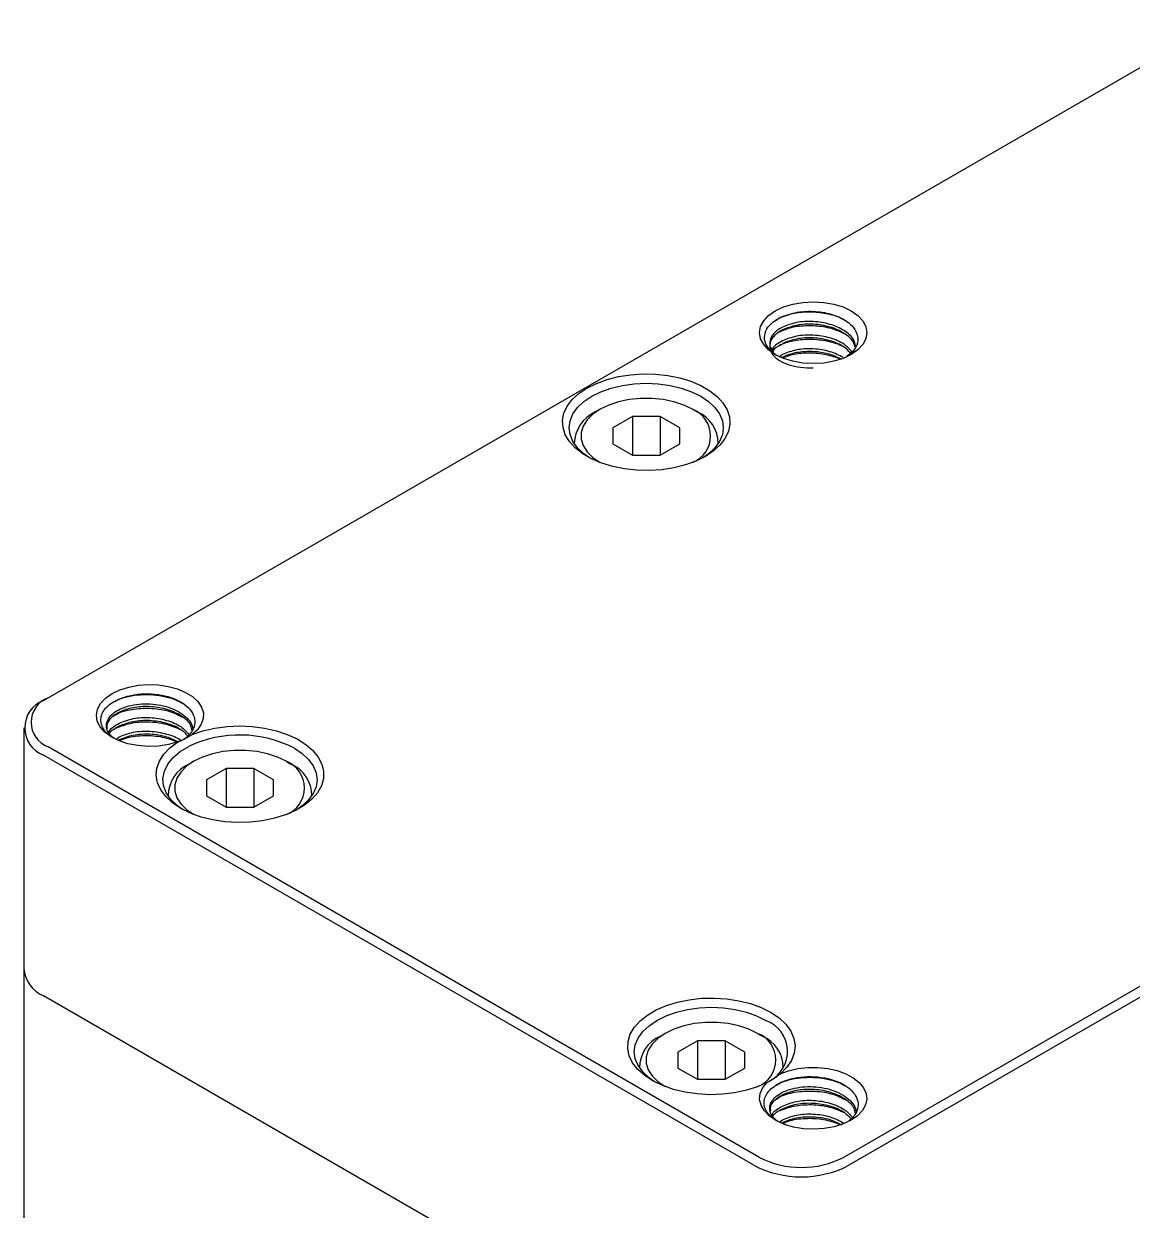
# Model space of a CAD drawing. Header units: inches. Extents: x -25 to 752, y -5 to 292.
# Drawn here: x 287.23 to 320.32, y 212.99 to 248.41 of the extents above; entities that cross this region are included whole.
import ezdxf

# ---------------------------------------------------------------- set-up
doc = ezdxf.new("R2010")
doc.units = ezdxf.units.IN
doc.header["$MEASUREMENT"] = 0

msp = doc.modelspace()

# ---------------------------------------------------------------- linework, layer by layer
at = {"color": 7, "linetype": 'Continuous', "lineweight": 25}
for p, q in [((287.956, 228.29), (322.815, 248.414)), ((309.848, 239.256), (309.848, 239.255)), ((309.877, 238.536), (309.781, 238.462)), ((311.654, 238.389), (311.42, 238.498)), ((311.586, 238.402), (311.516, 238.437)), ((353.435, 238.659), (311.715, 214.575)), ((353.576, 238.414), (311.857, 214.33)), ((304.432, 236.903), (304.29, 236.822)), ((305.397, 236.685), (304.811, 236.347)), ((306.225, 236.685), (305.397, 236.685)), ((305.397, 236.685), (305.397, 235.53)), ((306.811, 236.347), (306.225, 236.685)), ((306.225, 236.685), (306.225, 235.53)), ((307.19, 236.904), (307.331, 236.822)), ((304.811, 236.347), (304.811, 235.868)), ((306.811, 235.868), (306.811, 236.347)), ((303.661, 235.944), (303.661, 235.881)), ((304.811, 235.868), (305.397, 235.53)), ((306.225, 235.53), (306.811, 235.868)), ((307.961, 235.881), (307.961, 235.944)), ((305.397, 235.53), (306.225, 235.53)), ((287.815, 228.209), (287.956, 228.29)), ((287.229, 227.392), (287.229, 220.207)), ((289.996, 227.057), (290.078, 227.12)), ((309.17, 214.575), (287.956, 226.821)), ((309.028, 214.33), (287.815, 226.576)), ((292.305, 226.392), (292.163, 226.31)), ((295.063, 226.392), (295.204, 226.311)), ((293.27, 226.174), (292.684, 225.835)), ((294.098, 226.174), (293.27, 226.174)), ((293.27, 226.174), (293.27, 225.019)), ((294.684, 225.835), (294.098, 226.174)), ((294.098, 226.174), (294.098, 225.019)), ((292.684, 225.835), (292.684, 225.357)), ((294.684, 225.357), (294.684, 225.835)), ((291.534, 225.433), (291.534, 225.37)), ((292.684, 225.357), (293.27, 225.019)), ((294.098, 225.019), (294.684, 225.357)), ((295.834, 225.37), (295.834, 225.433)), ((293.27, 225.019), (294.098, 225.019)), ((287.229, 220.207), (287.229, 199.467)), ((309.028, 207.144), (287.815, 219.39)), ((306.376, 218.269), (306.235, 218.187)), ((309.134, 218.269), (309.276, 218.187)), ((307.341, 218.05), (306.755, 217.712)), ((308.17, 218.05), (307.341, 218.05)), ((307.341, 218.05), (307.341, 216.896)), ((308.755, 217.712), (308.17, 218.05)), ((308.17, 218.05), (308.17, 216.896)), ((306.755, 217.712), (306.755, 217.234)), ((308.755, 217.234), (308.755, 217.712)), ((305.605, 217.31), (305.605, 217.246)), ((306.755, 217.234), (307.341, 216.896)), ((308.17, 216.896), (308.755, 217.234)), ((309.905, 217.246), (309.905, 217.31)), ((307.341, 216.896), (308.17, 216.896)), ((309.783, 215.618), (309.877, 215.69))]:
    msp.add_line(p, q, dxfattribs=at)
at = {"color": 7, "linetype": 'Continuous', "lineweight": 25, "flags": 128}
for points in [[(309.665, 239.843), (309.907, 239.958), (310.184, 240.043), (310.484, 240.095), (310.796, 240.113), (311.108, 240.095), (311.408, 240.043), (311.685, 239.958), (311.927, 239.843), (312.126, 239.703), (312.274, 239.543), (312.365, 239.37), (312.396, 239.19), (312.365, 239.009), (312.274, 238.836), (312.126, 238.676), (311.927, 238.536)], [(311.927, 238.536), (311.685, 238.422), (311.408, 238.336), (311.108, 238.284), (310.796, 238.266), (310.484, 238.284), (310.184, 238.336), (309.907, 238.422), (309.665, 238.536), (309.466, 238.676), (309.318, 238.836), (309.227, 239.009), (309.196, 239.19), (309.227, 239.37), (309.318, 239.543), (309.466, 239.703), (309.665, 239.843)], [(304.043, 237.536), (304.326, 237.677), (304.643, 237.792), (304.985, 237.878), (305.346, 237.934), (305.717, 237.958), (306.091, 237.95), (306.458, 237.91), (306.811, 237.839), (307.141, 237.738), (307.442, 237.61), (307.706, 237.457), (307.928, 237.284), (308.102, 237.093), (308.226, 236.889), (308.295, 236.677), (308.309, 236.462), (308.267, 236.247), (308.171, 236.039), (308.021, 235.841), (307.822, 235.659), (307.579, 235.495)], [(307.579, 235.495), (307.295, 235.355), (306.979, 235.24), (306.637, 235.154), (306.276, 235.098), (305.904, 235.074), (305.531, 235.082), (305.164, 235.122), (304.811, 235.193), (304.481, 235.294), (304.18, 235.422), (303.916, 235.574), (303.694, 235.748), (303.519, 235.939), (303.396, 236.142), (303.327, 236.354), (303.313, 236.57), (303.354, 236.784), (303.451, 236.992), (303.601, 237.19), (303.799, 237.373), (304.043, 237.536)], [(304.185, 237.291), (304.459, 237.427), (304.767, 237.536), (305.1, 237.615), (305.451, 237.664), (305.811, 237.68), (306.171, 237.664), (306.522, 237.615), (306.855, 237.536), (307.163, 237.427), (307.437, 237.291), (307.672, 237.133), (307.86, 236.955), (307.998, 236.763), (308.083, 236.56), (308.111, 236.352), (308.083, 236.145), (307.998, 235.942), (307.86, 235.75), (307.672, 235.572), (307.505, 235.455)], [(304.117, 235.455), (303.95, 235.572), (303.762, 235.75), (303.623, 235.942), (303.539, 236.145), (303.511, 236.352), (303.539, 236.56), (303.623, 236.763), (303.762, 236.955), (303.95, 237.133), (304.185, 237.291)], [(307.19, 236.904), (306.929, 237.03), (306.635, 237.128), (306.316, 237.195), (305.981, 237.229), (305.641, 237.229), (305.306, 237.195), (304.987, 237.128), (304.692, 237.03), (304.432, 236.904), (304.214, 236.753), (304.044, 236.583), (303.927, 236.399), (303.868, 236.206), (303.868, 236.009), (303.927, 235.816), (304.044, 235.632), (304.214, 235.462), (304.432, 235.312)], [(289.866, 228.413), (290.098, 228.524), (290.363, 228.608), (290.65, 228.662), (290.95, 228.683), (291.251, 228.672), (291.543, 228.628), (291.816, 228.553), (292.06, 228.45), (292.265, 228.323), (292.426, 228.175), (292.536, 228.013), (292.591, 227.841), (292.589, 227.667), (292.53, 227.496), (292.417, 227.335), (292.254, 227.188)], [(291.825, 226.97), (291.547, 226.892), (291.248, 226.848), (290.94, 226.837), (290.633, 226.86), (290.341, 226.917), (290.073, 227.006), (289.839, 227.122), (289.648, 227.263), (289.508, 227.422), (289.423, 227.593), (289.397, 227.771), (289.431, 227.948), (289.522, 228.118), (289.669, 228.275), (289.866, 228.413)], [(292.254, 227.188), (292.579, 227.299), (292.929, 227.38), (293.297, 227.43), (293.673, 227.448), (294.05, 227.432), (294.418, 227.384), (294.77, 227.305), (295.097, 227.195), (295.391, 227.059), (295.647, 226.898), (295.858, 226.717), (296.019, 226.52), (296.127, 226.311), (296.179, 226.096), (296.174, 225.878), (296.113, 225.662), (295.996, 225.455), (295.826, 225.26), (295.607, 225.083), (295.345, 224.926), (295.045, 224.794), (294.713, 224.689), (294.358, 224.615), (293.988, 224.572), (293.611, 224.562), (293.235, 224.585), (292.87, 224.64), (292.523, 224.726), (292.203, 224.842), (291.916, 224.984)], [(291.916, 224.984), (291.669, 225.15), (291.469, 225.336), (291.319, 225.537), (291.224, 225.749), (291.185, 225.966), (291.204, 226.185), (291.279, 226.399), (291.411, 226.605), (291.594, 226.796), (291.825, 226.97)], [(291.99, 224.943), (291.815, 225.067), (291.622, 225.253), (291.484, 225.454), (291.404, 225.666), (291.385, 225.882), (291.427, 226.097), (291.529, 226.305), (291.688, 226.501), (291.901, 226.68), (292.16, 226.836)], [(295.31, 226.78), (295.545, 226.622), (295.733, 226.444), (295.871, 226.252), (295.956, 226.049), (295.984, 225.841), (295.956, 225.634), (295.871, 225.431), (295.733, 225.238), (295.545, 225.061), (295.378, 224.943)], [(295.063, 226.392), (294.802, 226.518), (294.508, 226.616), (294.189, 226.684), (293.854, 226.718), (293.514, 226.718), (293.179, 226.684), (292.86, 226.616), (292.566, 226.518), (292.305, 226.392), (292.087, 226.242), (291.917, 226.072), (291.8, 225.888), (291.741, 225.694), (291.741, 225.498), (291.8, 225.305), (291.917, 225.121), (292.087, 224.951), (292.305, 224.8)], [(309.427, 216.808), (309.13, 216.676), (308.802, 216.571), (308.45, 216.495), (308.083, 216.45), (307.708, 216.438), (307.334, 216.459), (306.97, 216.511), (306.623, 216.594), (306.302, 216.707), (306.014, 216.846), (305.765, 217.008), (305.561, 217.19), (305.406, 217.387), (305.305, 217.596), (305.258, 217.811), (305.268, 218.028), (305.334, 218.241), (305.455, 218.446), (305.627, 218.639), (305.848, 218.814), (306.111, 218.968), (306.412, 219.098), (306.743, 219.201), (307.096, 219.273), (307.465, 219.315), (307.84, 219.324), (308.213, 219.3), (308.576, 219.244), (308.92, 219.158), (309.239, 219.043), (309.523, 218.902)], [(306.061, 216.82), (305.895, 216.938), (305.706, 217.115), (305.568, 217.308), (305.484, 217.51), (305.455, 217.718), (305.484, 217.926), (305.568, 218.128), (305.706, 218.321), (305.895, 218.498), (306.129, 218.657), (306.404, 218.792), (306.711, 218.901), (307.045, 218.981), (307.396, 219.029), (307.755, 219.046), (308.115, 219.029), (308.466, 218.981), (308.8, 218.901), (309.107, 218.792), (309.382, 218.657)], [(309.134, 218.269), (308.874, 218.395), (308.58, 218.493), (308.26, 218.56), (307.925, 218.594), (307.585, 218.594), (307.251, 218.56), (306.931, 218.493), (306.637, 218.395), (306.377, 218.269), (306.158, 218.119), (305.988, 217.949), (305.872, 217.764), (305.813, 217.571), (305.813, 217.375), (305.872, 217.182), (305.988, 216.997), (306.158, 216.827), (306.377, 216.677)], [(309.523, 218.902), (309.775, 218.732), (309.978, 218.542), (310.128, 218.336), (310.221, 218.119), (310.255, 217.897), (310.229, 217.674), (310.144, 217.456), (310.002, 217.248), (309.806, 217.055)], [(309.806, 217.056), (310.059, 217.15), (310.339, 217.215), (310.635, 217.249), (310.937, 217.25), (311.234, 217.218), (311.515, 217.155), (311.771, 217.062), (311.992, 216.944), (312.17, 216.803), (312.3, 216.645), (312.376, 216.477), (312.395, 216.303), (312.358, 216.13), (312.265, 215.964), (312.12, 215.811), (311.927, 215.677)], [(311.927, 215.677), (311.689, 215.564), (311.417, 215.479), (311.122, 215.426), (310.815, 215.406), (310.507, 215.422), (310.21, 215.471), (309.935, 215.552), (309.692, 215.662), (309.49, 215.796), (309.337, 215.951), (309.238, 216.12), (309.197, 216.297), (309.216, 216.475), (309.294, 216.648), (309.427, 216.808)]]:
    msp.add_lwpolyline(points, dxfattribs=at)
at = {"color": 7, "linetype": 'Continuous', "lineweight": 25}
for centre, radius, start, end in [((304.722, 235.856), 1.058, 114.07, 178.9124), ((306.88, 236.108), 0.854, 291.4479, 68.7036), ((306.934, 235.878), 1.024, 359.8581, 67.1724), ((288.134, 227.392), 0.876, 111.3126, 248.6874), ((288.235, 227.556), 0.786, 110.7834, 249.2166), ((293.679, 223.629), 3.548, 62.627, 115.3455), ((294.753, 225.596), 0.854, 291.4479, 68.7036), ((292.595, 225.345), 1.058, 114.07, 178.9124), ((294.807, 225.367), 1.024, 359.8581, 67.1724), ((288.205, 220.288), 0.979, 184.7823, 246.5379), ((288.229, 220.306), 1.005, 185.6534, 245.6668), ((309.035, 217.727), 0.993, 296.5418, 69.5506), ((308.824, 217.473), 0.854, 291.4479, 68.7036), ((306.666, 217.221), 1.058, 114.07, 178.9124), ((308.879, 217.244), 1.024, 359.8581, 67.1724), ((310.442, 217.031), 2.767, 242.6097, 297.3903), ((310.442, 217.044), 3.061, 242.4805, 297.5195)]:
    msp.add_arc(centre, radius, start, end, dxfattribs=at)
for points in [[(309.382, 239.245), (309.449, 239.392), (309.592, 239.527), (309.788, 239.628)], [(309.877, 239.353), (309.703, 239.264), (309.579, 239.147), (309.526, 239.02)], [(292.115, 227.099), (292.091, 227.085), (292.066, 227.072), (292.042, 227.059)], [(309.612, 216.916), (309.634, 216.93), (309.656, 216.945), (309.678, 216.96)]]:
    msp.add_open_spline(points, degree=3, dxfattribs=at)
for points, knots in [([(311.785, 239.523), (311.734, 239.556), (311.569, 239.662), (311.19, 239.766), (310.704, 239.818), (310.228, 239.775), (309.86, 239.675), (309.709, 239.573), (309.657, 239.537)], [0, 0, 0, 0, 0.089982, 0.29095, 0.491884, 0.692885, 0.89379, 1, 1, 1, 1]), ([(309.788, 239.628), (309.938, 239.689), (310.235, 239.809), (310.797, 239.846), (311.336, 239.763), (311.784, 239.567), (312.073, 239.288), (312.158, 238.972), (312.066, 238.684), (311.878, 238.544), (311.8, 238.486)], [0, 0, 0, 0, 0.13462, 0.267757, 0.399413, 0.529587, 0.658279, 0.78549, 0.911218, 1, 1, 1, 1]), ([(312.058, 238.789), (312.044, 238.854), (312.008, 239.026), (311.734, 239.264), (311.307, 239.457), (310.797, 239.54), (310.279, 239.512), (310.011, 239.406), (309.877, 239.353)], [0, 0, 0, 0, 0.109816, 0.287852, 0.465889, 0.643926, 0.821963, 1, 1, 1, 1]), ([(309.746, 238.492), (309.74, 238.494), (309.606, 238.55), (309.449, 238.721), (309.309, 238.979), (309.358, 239.156), (309.382, 239.245)], [0, 0, 0, 0, 0.0149153, 0.3462028, 0.6745643, 1, 1, 1, 1]), ([(309.877, 239.271), (309.697, 239.179), (309.57, 239.057), (309.472, 238.793), (309.498, 238.653), (309.692, 238.406), (309.862, 238.301), (310.286, 238.162), (310.541, 238.131), (310.796, 238.143)], [0, 0, 0, 0, 0.25, 0.25, 0.5, 0.5, 0.75, 0.75, 1, 1, 1, 1]), ([(311.793, 239.119), (311.682, 239.176), (311.446, 239.298), (310.987, 239.392), (310.501, 239.402), (310.076, 239.338), (309.873, 239.243), (309.79, 239.204)], [0, 0, 0, 0, 0.190222, 0.409506, 0.628533, 0.847835, 1, 1, 1, 1]), ([(312.044, 238.752), (312.033, 238.802), (311.997, 238.958), (311.733, 239.182), (311.308, 239.376), (310.797, 239.458), (310.279, 239.43), (310.011, 239.324), (309.877, 239.271)], [0, 0, 0, 0, 0.086603, 0.269283, 0.451962, 0.634641, 0.817321, 1, 1, 1, 1]), ([(309.526, 239.02), (309.507, 238.945), (309.47, 238.8), (309.565, 238.664), (309.611, 238.599)], [0, 0, 0, 0, 0.521081, 1, 1, 1, 1]), ([(309.877, 238.944), (309.758, 238.878), (309.613, 238.796), (309.579, 238.688), (309.573, 238.669)], [0, 0, 0, 0, 0.8194461, 1, 1, 1, 1]), ([(309.838, 238.833), (309.732, 238.776), (309.621, 238.717), (309.592, 238.638), (309.591, 238.635)], [0, 0, 0, 0, 0.959299, 1, 1, 1, 1]), ([(311.734, 238.743), (311.719, 238.753), (311.594, 238.838), (311.261, 238.932), (310.782, 239.001), (310.302, 238.969), (309.957, 238.895), (309.822, 238.815), (309.794, 238.799)], [0, 0, 0, 0, 0.030758, 0.257962, 0.485485, 0.712697, 0.94021, 1, 1, 1, 1]), ([(311.952, 238.616), (311.882, 238.696), (311.727, 238.87), (311.303, 239.048), (310.799, 239.132), (310.279, 239.103), (310.011, 238.997), (309.877, 238.944)], [0, 0, 0, 0, 0.173746, 0.38031, 0.586873, 0.793437, 1, 1, 1, 1]), ([(311.907, 238.578), (311.849, 238.642), (311.706, 238.8), (311.302, 238.966), (310.799, 239.051), (310.279, 239.022), (310.011, 238.916), (309.877, 238.863)], [0, 0, 0, 0, 0.145454, 0.359091, 0.572727, 0.786364, 1, 1, 1, 1]), ([(311.693, 238.444), (311.566, 238.51), (311.304, 238.646), (310.796, 238.722), (310.28, 238.695), (310.011, 238.589), (309.877, 238.536)], [0, 0, 0, 0, 0.240068, 0.493379, 0.746689, 1, 1, 1, 1]), ([(311.42, 238.498), (311.298, 238.544), (311.165, 238.578), (310.891, 238.621), (310.75, 238.629), (310.474, 238.62), (310.339, 238.603), (310.09, 238.545), (309.976, 238.504), (309.877, 238.454)], [0, 0, 0, 0, 0.25, 0.25, 0.5, 0.5, 0.75, 0.75, 1, 1, 1, 1]), ([(311.516, 238.437), (311.367, 238.481), (311.069, 238.57), (310.576, 238.587), (310.17, 238.544), (309.977, 238.464), (309.91, 238.436)], [0, 0, 0, 0, 0.282826, 0.565965, 0.848935, 1, 1, 1, 1]), ([(289.945, 227.068), (289.909, 227.087), (289.798, 227.147), (289.668, 227.273), (289.562, 227.434), (289.522, 227.605), (289.546, 227.776), (289.634, 227.939), (289.777, 228.088), (289.915, 228.169), (289.984, 228.209)], [0, 0, 0, 0, 0.06684, 0.202426, 0.337254, 0.471321, 0.60463, 0.737179, 0.868969, 1, 1, 1, 1]), ([(289.9, 228.153), (289.944, 228.179), (290.07, 228.255), (290.35, 228.337), (290.71, 228.39), (291.092, 228.388), (291.465, 228.328), (291.773, 228.237), (291.924, 228.149), (291.982, 228.115)], [0, 0, 0, 0, 0.085909, 0.248626, 0.411344, 0.574071, 0.736778, 0.899515, 1, 1, 1, 1]), ([(289.984, 228.209), (290.189, 228.314), (290.45, 228.383), (290.998, 228.423), (291.283, 228.395), (291.78, 228.252), (291.992, 228.138), (292.275, 227.862), (292.346, 227.7), (292.336, 227.542)], [0, 0, 0, 0, 0.25, 0.25, 0.5, 0.5, 0.75, 0.75, 1, 1, 1, 1]), ([(289.914, 227.088), (289.87, 227.124), (289.768, 227.208), (289.696, 227.365), (289.692, 227.538), (289.772, 227.708), (289.93, 227.859), (290.155, 227.982), (290.434, 228.069), (290.749, 228.112), (291.079, 228.108), (291.404, 228.056), (291.703, 227.958), (291.958, 227.819), (292.148, 227.648), (292.26, 227.485), (292.274, 227.381), (292.278, 227.345)], [0, 0, 0, 0, 0.052611, 0.122685, 0.192759, 0.262834, 0.332908, 0.402982, 0.473056, 0.543131, 0.613205, 0.683279, 0.753353, 0.823428, 0.893502, 0.963576, 1, 1, 1, 1]), ([(292.256, 227.305), (292.247, 227.356), (292.22, 227.509), (291.98, 227.733), (291.587, 227.933), (291.1, 228.034), (290.602, 228.027), (290.156, 227.914), (289.843, 227.717), (289.69, 227.521), (289.712, 227.405), (289.718, 227.376)], [0, 0, 0, 0, 0.062399, 0.190119, 0.317839, 0.445559, 0.573278, 0.700998, 0.828718, 0.956438, 1, 1, 1, 1]), ([(289.901, 227.735), (289.946, 227.765), (290.101, 227.872), (290.515, 227.966), (291.055, 227.992), (291.592, 227.903), (291.869, 227.765), (292, 227.699)], [0, 0, 0, 0, 0.093627, 0.325415, 0.557561, 0.7893, 1, 1, 1, 1]), ([(289.771, 227.243), (289.777, 227.266), (289.811, 227.377), (289.96, 227.461), (290.078, 227.528)], [0, 0, 0, 0, 0.204094, 1, 1, 1, 1]), ([(289.788, 227.208), (289.791, 227.215), (289.824, 227.31), (289.956, 227.381), (290.078, 227.447)], [0, 0, 0, 0, 0.072034, 1, 1, 1, 1]), ([(290.006, 227.391), (290.136, 227.442), (290.412, 227.548), (290.942, 227.587), (291.487, 227.523), (291.785, 227.394), (291.929, 227.332)], [0, 0, 0, 0, 0.232648, 0.493496, 0.754493, 1, 1, 1, 1]), ([(290.078, 227.528), (290.212, 227.581), (290.48, 227.687), (290.999, 227.716), (291.504, 227.632), (291.935, 227.45), (292.093, 227.271), (292.168, 227.186)], [0, 0, 0, 0, 0.204415, 0.408831, 0.613246, 0.817661, 1, 1, 1, 1]), ([(290.078, 227.447), (290.212, 227.5), (290.48, 227.605), (291, 227.634), (291.503, 227.55), (291.916, 227.378), (292.064, 227.214), (292.127, 227.143)], [0, 0, 0, 0, 0.21064, 0.42128, 0.63192, 0.84256, 1, 1, 1, 1]), ([(292.336, 227.542), (292.328, 227.49), (292.313, 227.386), (292.224, 227.238), (292.12, 227.121), (292.031, 227.062), (292, 227.042)], [0, 0, 0, 0, 0.284876, 0.568102, 0.849678, 1, 1, 1, 1]), ([(290.078, 227.12), (290.212, 227.173), (290.479, 227.279), (291.002, 227.309), (291.496, 227.22), (291.832, 227.102), (291.931, 227.004), (291.938, 226.997)], [0, 0, 0, 0, 0.245209, 0.490418, 0.735628, 0.980837, 1, 1, 1, 1]), ([(290.078, 227.038), (290.212, 227.091), (290.481, 227.198), (290.997, 227.224), (291.489, 227.152), (291.737, 227.024), (291.851, 226.965)], [0, 0, 0, 0, 0.259982, 0.519964, 0.779946, 1, 1, 1, 1]), ([(290.089, 227.007), (290.159, 227.038), (290.369, 227.13), (290.828, 227.176), (291.365, 227.141), (291.668, 227.029), (291.811, 226.976)], [0, 0, 0, 0, 0.150597, 0.444568, 0.739204, 1, 1, 1, 1]), ([(292.254, 227.188), (292.231, 227.172), (292.185, 227.141), (292.138, 227.113), (292.115, 227.099)], [0, 0, 0, 0, 0.502795, 1, 1, 1, 1]), ([(292.042, 227.059), (292.006, 227.042), (291.968, 227.024), (291.896, 226.994), (291.859, 226.981), (291.825, 226.97)], [0, 0, 0, 0, 0.493788, 0.533054, 1, 1, 1, 1]), ([(309.427, 216.808), (309.458, 216.824), (309.518, 216.856), (309.581, 216.896), (309.612, 216.916)], [0, 0, 0, 0, 0.5025225, 1, 1, 1, 1]), ([(309.678, 216.96), (309.699, 216.975), (309.741, 217.005), (309.784, 217.039), (309.806, 217.055)], [0, 0, 0, 0, 0.497168, 1, 1, 1, 1]), ([(309.699, 216.723), (309.743, 216.749), (309.869, 216.825), (310.149, 216.907), (310.509, 216.96), (310.891, 216.958), (311.264, 216.899), (311.572, 216.807), (311.723, 216.719), (311.781, 216.686)], [0, 0, 0, 0, 0.0859092, 0.2486264, 0.4113436, 0.5740713, 0.7367783, 0.8995155, 1, 1, 1, 1]), ([(309.783, 216.779), (309.988, 216.885), (310.249, 216.953), (310.797, 216.993), (311.082, 216.965), (311.579, 216.823), (311.791, 216.708), (312.074, 216.432), (312.145, 216.271), (312.135, 216.112)], [0, 0, 0, 0, 0.25, 0.25, 0.5, 0.5, 0.75, 0.75, 1, 1, 1, 1]), ([(309.744, 215.638), (309.708, 215.658), (309.597, 215.717), (309.467, 215.843), (309.361, 216.005), (309.321, 216.176), (309.345, 216.346), (309.433, 216.509), (309.576, 216.658), (309.714, 216.739), (309.783, 216.779)], [0, 0, 0, 0, 0.06684, 0.202426, 0.337254, 0.471321, 0.60463, 0.737179, 0.868969, 1, 1, 1, 1]), ([(309.713, 215.658), (309.669, 215.694), (309.567, 215.778), (309.495, 215.935), (309.491, 216.109), (309.571, 216.278), (309.729, 216.429), (309.954, 216.553), (310.233, 216.639), (310.548, 216.682), (310.878, 216.678), (311.203, 216.626), (311.502, 216.528), (311.757, 216.389), (311.947, 216.218), (312.059, 216.055), (312.072, 215.951), (312.077, 215.916)], [0, 0, 0, 0, 0.0526107, 0.122685, 0.1927592, 0.2628335, 0.3329078, 0.4029821, 0.4730563, 0.5431306, 0.6132049, 0.6832792, 0.7533534, 0.8234277, 0.893502, 0.9635763, 1, 1, 1, 1]), ([(312.055, 215.876), (312.046, 215.926), (312.019, 216.079), (311.779, 216.303), (311.386, 216.504), (310.899, 216.605), (310.401, 216.597), (309.955, 216.485), (309.642, 216.288), (309.489, 216.091), (309.511, 215.976), (309.517, 215.946)], [0, 0, 0, 0, 0.062399, 0.190119, 0.317839, 0.445559, 0.573278, 0.700998, 0.828718, 0.956438, 1, 1, 1, 1]), ([(309.7, 216.305), (309.745, 216.336), (309.9, 216.442), (310.314, 216.536), (310.854, 216.562), (311.391, 216.474), (311.668, 216.335), (311.799, 216.269)], [0, 0, 0, 0, 0.093627, 0.325415, 0.557561, 0.7893, 1, 1, 1, 1]), ([(309.805, 215.962), (309.935, 216.012), (310.211, 216.119), (310.741, 216.157), (311.286, 216.093), (311.584, 215.965), (311.728, 215.902)], [0, 0, 0, 0, 0.232648, 0.493496, 0.754493, 1, 1, 1, 1]), ([(309.877, 216.099), (310.011, 216.151), (310.279, 216.257), (310.798, 216.286), (311.303, 216.202), (311.734, 216.02), (311.892, 215.841), (311.967, 215.757)], [0, 0, 0, 0, 0.204415, 0.408831, 0.613246, 0.817661, 1, 1, 1, 1]), ([(309.877, 216.017), (310.011, 216.07), (310.279, 216.176), (310.799, 216.205), (311.302, 216.12), (311.711, 215.951), (311.856, 215.789), (311.917, 215.722)], [0, 0, 0, 0, 0.211997, 0.423994, 0.635991, 0.847987, 1, 1, 1, 1]), ([(312.135, 216.112), (312.127, 216.06), (312.112, 215.956), (312.023, 215.809), (311.933, 215.703), (311.86, 215.655), (311.845, 215.645)], [0, 0, 0, 0, 0.3088017, 0.615815, 0.9210398, 1, 1, 1, 1]), ([(309.57, 215.813), (309.576, 215.836), (309.61, 215.948), (309.759, 216.032), (309.877, 216.099)], [0, 0, 0, 0, 0.204094, 1, 1, 1, 1]), ([(309.587, 215.779), (309.59, 215.785), (309.623, 215.88), (309.755, 215.951), (309.877, 216.017)], [0, 0, 0, 0, 0.072034, 1, 1, 1, 1]), ([(309.877, 215.69), (310.011, 215.743), (310.28, 215.849), (310.796, 215.877), (311.31, 215.799), (311.577, 215.66), (311.709, 215.591)], [0, 0, 0, 0, 0.250892, 0.501784, 0.752675, 1, 1, 1, 1]), ([(309.877, 215.609), (310.011, 215.662), (310.28, 215.768), (310.796, 215.794), (311.288, 215.723), (311.536, 215.594), (311.65, 215.535)], [0, 0, 0, 0, 0.259982, 0.519964, 0.779946, 1, 1, 1, 1]), ([(309.897, 215.581), (309.965, 215.611), (310.171, 215.701), (310.627, 215.746), (311.161, 215.712), (311.462, 215.6), (311.602, 215.549)], [0, 0, 0, 0, 0.145662, 0.442907, 0.740825, 1, 1, 1, 1])]:
    msp.add_open_spline(points, degree=3, knots=knots, dxfattribs=at)

doc.saveas('drawing.dxf')
